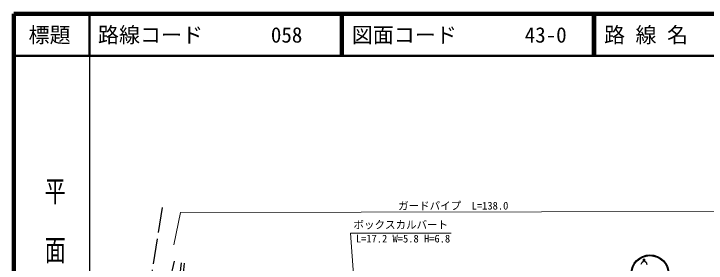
# Model space of a CAD drawing. Units: millimetres, scale not verified. Extents: x 40000 to 680000, y 20000 to 380000.
# Drawn here: x 40000 to 204679, y 320786 to 380000 of the extents above; entities that cross this region are included whole.
import ezdxf
from ezdxf.enums import TextEntityAlignment as Align

# ---------------------------------------------------------------- set-up
doc = ezdxf.new("R2010")
doc.units = ezdxf.units.MM
doc.header["$LTSCALE"] = 1000
doc.linetypes.add('DASHED', pattern=[7.5, 6, -1.5])
for name, color, linetype, lineweight in [('M-BGD', 7, 'Continuous', 25), ('M-STR-HTXT', 7, 'Continuous', 13), ('M-STR-STRC', 7, 'Continuous', 25), ('M-TTL', 2, 'Continuous', 140), ('M-TTL-BAND', 7, 'Continuous', 25), ('M-TTL-LINE', 7, 'Continuous', 50)]:
    doc.layers.add(name, color=color, linetype=linetype, lineweight=lineweight)
doc.layers.add('M-TTL-TXT', color=7, linetype='Continuous')
doc.styles.add('@ＭＳ ゴシック', font='')
doc.styles.add('ＭＳ ゴシック', font='')
doc.styles.get('@ＭＳ ゴシック').set_extended_font_data('@MS Gothic')
doc.styles.get('ＭＳ ゴシック').set_extended_font_data('MS Gothic')

msp = doc.modelspace()

# ---------------------------------------------------------------- linework, layer by layer
at = {"layer": 'M-BGD', "linetype": 'DASHED'}
for p, q in [((75302, 333965), (68833, 294500)), ((79761, 320847), (77486, 300720))]:
    msp.add_line(p, q, dxfattribs=at)
at = {"layer": 'M-BGD'}
for p, q in [((78109, 321283), (74599, 305798)), ((80552, 320813), (78270, 300625))]:
    msp.add_line(p, q, dxfattribs=at)
at = {"layer": 'M-STR-HTXT'}
for p, q in [((78066, 325118), (79655, 332801)), ((79655, 332801), (209378, 333076)), ((122408, 296374), (120041, 327925)), ((120041, 327925), (144041, 327925))]:
    msp.add_line(p, q, dxfattribs=at)
at = {"layer": 'M-STR-STRC'}
for p, q in [((189429, 321031), (189797, 321265)), ((189617, 321595), (189617, 321541)), ((189617, 321595), (189671, 321595)), ((189617, 321541), (189660, 321541)), ((189797, 321757), (189989, 321757)), ((189997, 321270), (190448, 321044)), ((190115, 321595), (190180, 321595)), ((190126, 321541), (190180, 321541)), ((190180, 321595), (190180, 321541)), ((189235, 320525), (189429, 321031)), ((190448, 321044), (190556, 320454))]:
    msp.add_line(p, q, dxfattribs=at)
for radius in [4500, 4320]:
    msp.add_circle((191315, 318244), radius, dxfattribs=at)
for centre, start, end in [((189947, 321511), 174.09185, 238.62038), ((189947, 321511), 121.27806, 163.12481), ((189839, 321511), 16.87519, 58.72194), ((189839, 321511), 303.31349, 5.90815)]:
    msp.add_arc(centre, 288, start, end, dxfattribs=at)
at = {"layer": 'M-TTL'}
for p, q in [((40000, 380000), (40000, 20000)), ((680000, 380000), (40000, 380000))]:
    msp.add_line(p, q, dxfattribs=at)
at = {"layer": 'M-TTL-BAND'}
msp.add_line((58000, 370000), (58000, 20000), dxfattribs=at)
at = {"layer": 'M-TTL-LINE'}
for p, q in [((58000, 380000), (58000, 370000)), ((117750, 380000), (117750, 370000)), ((118250, 380000), (118250, 370000)), ((177750, 380000), (177750, 370000)), ((178250, 380000), (178250, 370000)), ((40000, 370000), (680000, 370000))]:
    msp.add_line(p, q, dxfattribs=at)

# ---------------------------------------------------------------- texts
at = {"layer": 'M-STR-HTXT', "style": 'ＭＳ ゴシック'}
msp.add_text('ガードパイプ\u3000L=138.0', height=1833, rotation=0.121, dxfattribs=at).set_placement((144516, 332939), align=Align.BOTTOM_CENTER)
msp.add_text('ボックスカルバート', height=1833, dxfattribs=at).set_placement((120791, 328425), align=Align.BOTTOM_LEFT)
msp.add_text('L=17.2 W=5.8 H=6.8', height=1833, dxfattribs=at).set_placement((132569, 325143), align=Align.BOTTOM_CENTER)
at = {"layer": 'M-TTL-BAND', "style": '@ＭＳ ゴシック', "width": 1.4}
msp.add_text('平  面  図', height=3666, rotation=270, dxfattribs=at).set_placement((49777, 306475), align=Align.MIDDLE_RIGHT)
at = {"layer": 'M-TTL-TXT', "style": 'ＭＳ ゴシック'}
msp.add_text('標題', height=3666, dxfattribs=at).set_placement((48500, 375000), align=Align.MIDDLE_CENTER)
for s, p in [('路線コード', (60000, 375000)), ('図面コード', (120380, 375000)), ('路 線 名', (180380, 375000)), ('058', (101142, 375000)), ('43-0', (161521, 375000))]:
    msp.add_text(s, height=3666, dxfattribs=at).set_placement(p, align=Align.MIDDLE_LEFT)

doc.saveas('drawing.dxf')
